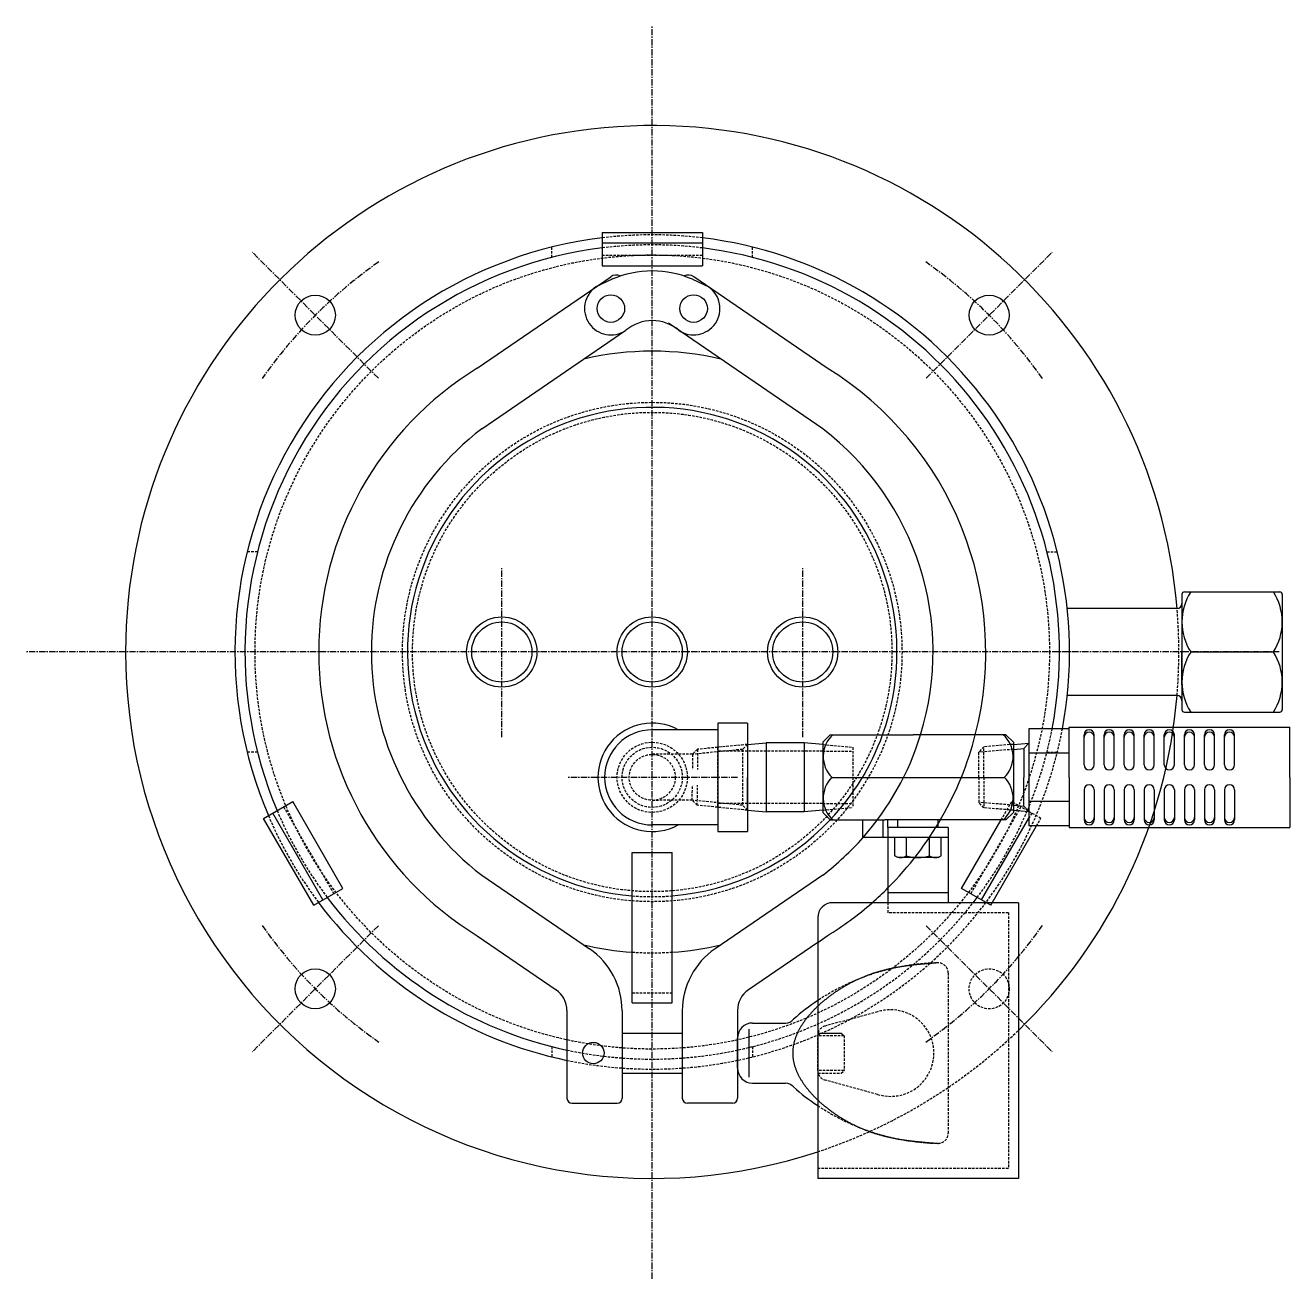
# Model space of a CAD drawing. Extents: x -168 to 355, y -757 to 125.
# Drawn here: x -125 to 127.1, y -125 to 125 of the extents above; entities that cross this region are included whole.
import ezdxf

# ---------------------------------------------------------------- set-up
doc = ezdxf.new("R2010")
doc.units = 0
doc.linetypes.add('CENTER', pattern=[2, 1.25, -0.25, 0.25, -0.25])
doc.linetypes.add('DASHED', pattern=[0.75, 0.5, -0.25])
doc.layers.get('0').update_dxf_attribs({"linetype": 'CONTINUOUS'})
doc.layers.add('CENTER', color=1, linetype='CENTER')

msp = doc.modelspace()

# ---------------------------------------------------------------- linework, layer by layer
at = {"color": 7, "linetype": 'CONTINUOUS'}
for p, q in [((-10, 83.7), (-10, 77)), ((-10, 83.7), (10, 83.7)), ((10, 83.7), (10, 77)), ((-10, 81.6), (10, 81.6)), ((-10, 77), (10, 77)), ((-34.91, 56.6), (-8.27, 74.84)), ((-8.02, 74.33), (-11.22, 72.83)), ((8.02, 74.33), (11.26, 72.8)), ((34.91, 56.6), (8.27, 74.84)), ((34, 44.5), (3.23, 65.56)), ((-34, 44.5), (-5.28, 64.16)), ((105.61, 11.5), (105.61, 9.65)), ((106.11, 12), (125.11, 12)), ((125.61, 11.5), (125.61, -11.5)), ((104.61, 8.65), (82.75, 8.65)), ((105.61, 9.65), (105.61, -9.65)), ((105.61, -6.53), (105.61, 0)), ((105.61, -6.53), (105.61, 0)), ((105.61, -6.53), (105.61, 0)), ((107.37, 0), (123.84, 0)), ((104.61, -8.65), (82.75, -8.65)), ((105.61, -9.65), (105.61, -11.5)), ((106.11, -12), (125.11, -12)), ((13.05, -14.17), (13.05, -35.81)), ((19, -14.18), (13.05, -14.17)), ((19, -14.18), (19, -35.81)), ((83.1, -25), (83.1, -15)), ((83.1, -15), (127.1, -15)), ((127.1, -25), (127.1, -15)), ((13.05, -15.51), (0, -15.51)), ((35.5, -16.5), (34, -18)), ((35.5, -16.5), (52, -16.5)), ((70.5, -16.5), (52, -16.5)), ((70.5, -16.5), (72, -18)), ((83.1, -15.3), (75.1, -15.3)), ((75.1, -15.3), (75.1, -25)), ((86.1, -22.5), (86.1, -16.5)), ((88.1, -22.5), (88.1, -16.5)), ((90.1, -22.5), (90.1, -16.5)), ((92.1, -22.5), (92.1, -16.5)), ((94.1, -22.5), (94.1, -16.5)), ((96.1, -22.5), (96.1, -16.5)), ((98.1, -22.5), (98.1, -16.5)), ((100.1, -22.5), (100.1, -16.5)), ((102.1, -22.5), (102.1, -16.5)), ((104.1, -22.5), (104.1, -16.5)), ((106.1, -22.5), (106.1, -16.5)), ((108.1, -22.5), (108.1, -16.5)), ((110.1, -22.5), (110.1, -16.5)), ((112.1, -22.5), (112.1, -16.5)), ((114.1, -22.5), (114.1, -16.5)), ((116.1, -22.5), (116.1, -16.5)), ((19, -18.44), (22.7, -18.1)), ((19, -18.44), (19, -25)), ((22.7, -18.1), (22.7, -31.9)), ((30.3, -18.1), (22.7, -18.1)), ((34, -18.44), (30.3, -18.1)), ((30.3, -18.1), (30.3, -31.9)), ((34, -18), (34, -32)), ((34, -18.44), (34, -31.55)), ((72, -18), (72, -32)), ((72, -18.42), (75.1, -18.17)), ((72, -18.42), (72, -31.57)), ((72, -19.43), (74.1, -19.25)), ((75.1, -18.17), (74.1, -19.25)), ((74.1, -19.25), (74.1, -25)), ((83.1, -20.15), (75.1, -20.15)), ((19, -31.55), (19, -25)), ((35.81, -25), (70.19, -25)), ((74.1, -30.74), (74.1, -25)), ((75.1, -25), (75.1, -34.7)), ((83.1, -25), (83.1, -35)), ((127.1, -25), (127.1, -35)), ((86.1, -27.5), (86.1, -33.5)), ((88.1, -27.5), (88.1, -33.5)), ((90.1, -27.5), (90.1, -33.5)), ((92.1, -27.5), (92.1, -33.5)), ((94.1, -27.5), (94.1, -33.5)), ((96.1, -27.5), (96.1, -33.5)), ((98.1, -27.5), (98.1, -33.5)), ((100.1, -27.5), (100.1, -33.5)), ((102.1, -27.5), (102.1, -33.5)), ((104.1, -27.5), (104.1, -33.5)), ((106.1, -27.5), (106.1, -33.5)), ((108.1, -27.5), (108.1, -33.5)), ((110.1, -27.5), (110.1, -33.5)), ((112.1, -27.5), (112.1, -33.5)), ((114.1, -27.5), (114.1, -33.5)), ((116.1, -27.5), (116.1, -33.5)), ((-77.49, -33.19), (-71.68, -29.84)), ((-61.68, -47.16), (-71.68, -29.84)), ((83.1, -29.85), (75.1, -29.85)), ((-65.67, -49.46), (-75.67, -32.14)), ((19, -31.55), (22.7, -31.9)), ((30.3, -31.9), (22.7, -31.9)), ((34, -31.55), (30.3, -31.9)), ((35.5, -33.5), (34, -32)), ((70.5, -33.5), (72, -32)), ((72, -30.57), (74.1, -30.74)), ((72, -31.57), (75.1, -31.82)), ((75.1, -31.82), (74.1, -30.74)), ((-67.49, -50.51), (-77.49, -33.19)), ((13.05, -34.49), (0, -34.49)), ((35.5, -33.5), (46.36, -33.5)), ((42, -37), (42, -33.5)), ((46, -33.5), (46, -37)), ((57.64, -33.5), (46.36, -33.5)), ((47, -35), (47, -33.5)), ((47, -35), (47, -50)), ((59, -35), (47, -35)), ((49, -35), (49, -33.5)), ((57, -35), (57, -33.5)), ((70.5, -33.5), (57.64, -33.5)), ((59, -35), (59, -50)), ((61.68, -47.16), (69.57, -33.5)), ((65.67, -49.46), (75.1, -33.12)), ((67.49, -50.51), (76.62, -34.7)), ((83.1, -34.7), (75.1, -34.7)), ((83.1, -35), (127.1, -35)), ((13.05, -35.81), (19, -35.81)), ((47, -37), (42, -37)), ((59, -37), (47, -37)), ((57.62, -37), (48.38, -37)), ((48.38, -40.64), (48.38, -37)), ((50.69, -40.64), (50.69, -37)), ((55.31, -40.64), (55.31, -37)), ((57.62, -40.64), (57.62, -37)), ((-4, -70), (-4, -40)), ((-4, -40), (4, -40)), ((4, -70), (4, -40)), ((49, -41), (48.38, -40.64)), ((57, -41), (49, -41)), ((57, -41), (57.62, -40.64)), ((-34, -44.5), (-12.53, -59.2)), ((34, -44.5), (12.53, -59.2)), ((-67.49, -50.51), (-61.68, -47.16)), ((67.49, -50.51), (61.68, -47.16)), ((73, -50), (36, -50)), ((47, -48), (59, -48)), ((73, -50), (73, -105)), ((33, -53), (33, -105)), ((-34.91, -56.6), (-19.18, -67.37)), ((33, -57.91), (19.18, -67.37)), ((33, -57.91), (34.91, -56.6)), ((-4, -70), (4, -70)), ((-17, -71.5), (-17, -89)), ((-6, -71.58), (-6, -89)), ((6, -71.58), (6, -89)), ((17, -71.5), (17, -89)), ((19.24, -75.22), (19.24, -84.78)), ((20, -74), (26.6, -74)), ((-6, -76), (6, -76)), ((17, -83), (17, -77)), ((33.07, -76), (37.7, -76)), ((-6, -84), (6, -84)), ((20, -86), (26.6, -86)), ((-16, -90), (-7, -90)), ((16, -90), (7, -90)), ((73, -105), (33, -105))]:
    msp.add_line(p, q, dxfattribs=at)
at = {"color": 3, "linetype": 'DASHED'}
for p, q in [((-20, 78.7), (-20, 80.76)), ((20, 78.7), (20, 80.76)), ((10, 79.1), (-10, 79.1)), ((-78.7, 20), (-80.76, 20)), ((78.7, 20), (80.76, 20)), ((-78.7, -20), (-80.76, -20)), ((9.01, -19.41), (8.01, -20.41)), ((18.01, -19.42), (8.01, -20.41)), ((9.01, -19.41), (9, -23.43)), ((19.01, -18.43), (9.01, -19.41)), ((19, -18.44), (13, -19)), ((13, -19), (13, -31)), ((19, -19.75), (13, -19.75)), ((18.01, -19.42), (17.99, -30.57)), ((19.01, -18.43), (18.01, -19.42)), ((34, -19.75), (19, -19.75)), ((34, -18.44), (40, -19)), ((34, -19.75), (40, -19.75)), ((40, -19), (40, -31)), ((66.1, -18.91), (65.1, -19.99)), ((72, -19.42), (65.1, -19.99)), ((65.1, -24.99), (65.1, -19.99)), ((65.1, -24.99), (65.1, -19.99)), ((72, -18.42), (66.1, -18.91)), ((66.1, -24.99), (66.1, -18.91)), ((78.7, -20), (80.76, -20)), ((8.01, -20.41), (0.01, -20.41)), ((8.01, -20.41), (8, -23.43)), ((65.1, -24.99), (65.1, -29.99)), ((65.1, -24.99), (65.1, -29.99)), ((66.1, -24.99), (66.1, -31.07)), ((7.99, -29.56), (8, -26.54)), ((8.99, -30.56), (9, -26.55)), ((7.99, -29.56), (0, -29.59)), ((8.99, -30.56), (7.99, -29.56)), ((17.99, -30.57), (7.99, -29.56)), ((19, -30.25), (13, -30.25)), ((34, -30.25), (19, -30.25)), ((34, -30.25), (40, -30.25)), ((72, -30.56), (65.1, -29.99)), ((66.1, -31.07), (65.1, -29.99)), ((69.57, -33.5), (71.68, -29.84)), ((77.49, -33.19), (71.68, -29.84)), ((-73.5, -30.89), (-63.5, -48.21)), ((18.99, -31.57), (8.99, -30.56)), ((19, -31.55), (13, -31)), ((18.99, -31.57), (17.99, -30.57)), ((34, -31.55), (40, -31)), ((73.5, -30.89), (63.5, -48.21)), ((72, -31.56), (66.1, -31.07)), ((75.67, -32.14), (75.1, -33.12)), ((76.62, -34.7), (77.49, -33.19)), ((47, -50), (47, -52)), ((71, -52), (47, -52)), ((71, -52), (71, -103)), ((59, -64), (59, -96)), ((-4, -68), (4, -68)), ((44.93, -71.77), (34.48, -74.6)), ((33, -83.47), (33, -76.53)), ((38.25, -76.55), (33, -76.55)), ((37.7, -76), (38.25, -76.55)), ((38.25, -76.55), (38.25, -83.45)), ((-20, -78.7), (-20, -80.76)), ((20, -78.7), (20, -80.76)), ((38.25, -83.45), (33, -83.45)), ((33.07, -84), (37.7, -84)), ((44.93, -88.23), (34.48, -85.4)), ((37.7, -84), (38.25, -83.45)), ((71, -103), (33, -103))]:
    msp.add_line(p, q, dxfattribs=at)
at = {"color": 3}
for points in [[(56.94, -62, 0), (56.78, -62.01, 0), (56.63, -62.02, 0), (56.48, -62.04, 0), (56.33, -62.05, 0), (56.17, -62.06, 0), (56.02, -62.07, 0), (55.87, -62.08, 0), (55.72, -62.1, 0), (55.57, -62.11, 0), (55.41, -62.12, 0), (55.26, -62.13, 0), (55.11, -62.15, 0), (54.96, -62.16, 0), (54.81, -62.17, 0), (54.65, -62.18, 0), (54.5, -62.2, 0), (54.35, -62.21, 0), (54.2, -62.23, 0), (54.05, -62.24, 0), (53.89, -62.25, 0), (53.74, -62.27, 0), (53.59, -62.28, 0), (53.44, -62.3, 0), (53.28, -62.31, 0), (53.13, -62.33, 0), (52.98, -62.34, 0), (52.83, -62.36, 0), (52.67, -62.37, 0), (52.52, -62.39, 0), (52.37, -62.41, 0), (52.22, -62.42, 0), (52.07, -62.44, 0), (51.91, -62.46, 0), (51.76, -62.48, 0), (51.61, -62.5, 0), (51.46, -62.51, 0), (51.3, -62.53, 0), (51.15, -62.55, 0), (51, -62.57, 0), (50.85, -62.59, 0), (50.69, -62.62, 0), (50.54, -62.64, 0), (50.39, -62.66, 0), (50.24, -62.68, 0), (50.08, -62.7, 0), (49.93, -62.73, 0), (49.78, -62.75, 0), (49.62, -62.78, 0), (49.47, -62.8, 0), (49.32, -62.83, 0), (49.17, -62.85, 0), (49.01, -62.88, 0), (48.86, -62.91, 0), (48.71, -62.93, 0), (48.55, -62.96, 0), (48.4, -62.99, 0), (48.25, -63.02, 0), (48.09, -63.05, 0), (47.94, -63.08, 0), (47.79, -63.11, 0), (47.63, -63.15, 0), (47.48, -63.18, 0), (47.33, -63.21, 0), (47.17, -63.25, 0), (47.02, -63.28, 0), (46.87, -63.32, 0), (46.71, -63.35, 0), (46.56, -63.39, 0), (46.41, -63.43, 0), (46.25, -63.47, 0), (46.1, -63.51, 0), (45.95, -63.55, 0), (45.79, -63.59, 0), (45.64, -63.63, 0), (45.48, -63.67, 0), (45.33, -63.72, 0), (45.18, -63.76, 0), (45.02, -63.8, 0), (44.87, -63.85, 0), (44.71, -63.9, 0), (44.56, -63.95, 0), (44.41, -63.99, 0), (44.25, -64.04, 0), (44.1, -64.09, 0), (43.94, -64.15, 0), (43.79, -64.2, 0), (43.63, -64.25, 0), (43.48, -64.31, 0), (43.32, -64.36, 0), (43.17, -64.42, 0), (43.02, -64.47, 0), (42.86, -64.53, 0), (42.71, -64.59, 0), (42.55, -64.65, 0), (42.4, -64.71, 0), (42.24, -64.78, 0), (42.09, -64.84, 0), (41.93, -64.9, 0), (41.77, -64.97, 0), (41.62, -65.04, 0), (41.46, -65.1, 0), (41.31, -65.17, 0), (41.15, -65.24, 0), (41, -65.31, 0), (40.84, -65.39, 0), (40.69, -65.46, 0), (40.53, -65.53, 0), (40.38, -65.61, 0), (40.22, -65.69, 0), (40.07, -65.76, 0), (39.91, -65.84, 0), (39.76, -65.92, 0), (39.6, -66, 0), (39.45, -66.08, 0), (39.29, -66.17, 0), (39.14, -66.25, 0), (38.98, -66.33, 0), (38.83, -66.42, 0), (38.68, -66.51, 0), (38.52, -66.59, 0), (38.37, -66.68, 0), (38.22, -66.77, 0), (38.07, -66.86, 0), (37.92, -66.95, 0), (37.76, -67.04, 0), (37.61, -67.14, 0), (37.46, -67.23, 0), (37.31, -67.33, 0), (37.16, -67.42, 0), (37.02, -67.52, 0), (36.87, -67.62, 0), (36.72, -67.71, 0), (36.57, -67.81, 0), (36.42, -67.91, 0), (36.28, -68.01, 0), (36.13, -68.11, 0), (35.99, -68.22, 0), (35.84, -68.32, 0), (35.7, -68.42, 0), (35.56, -68.53, 0), (35.42, -68.63, 0), (35.27, -68.74, 0), (35.13, -68.85, 0), (34.99, -68.95, 0), (34.85, -69.06, 0), (34.72, -69.17, 0), (34.58, -69.28, 0), (34.44, -69.39, 0), (34.31, -69.5, 0), (34.17, -69.62, 0), (34.04, -69.73, 0), (33.9, -69.84, 0), (33.77, -69.96, 0), (33.64, -70.07, 0), (33.51, -70.19, 0), (33.38, -70.3, 0), (33.25, -70.42, 0), (33.13, -70.53, 0), (33, -70.65, 0)], [(33, -89.35, 0), (33.13, -89.47, 0), (33.25, -89.59, 0), (33.38, -89.7, 0), (33.51, -89.82, 0), (33.64, -89.94, 0), (33.77, -90.05, 0), (33.9, -90.16, 0), (34.04, -90.28, 0), (34.17, -90.39, 0), (34.31, -90.5, 0), (34.44, -90.61, 0), (34.58, -90.73, 0), (34.72, -90.84, 0), (34.86, -90.94, 0), (35, -91.05, 0), (35.14, -91.16, 0), (35.28, -91.27, 0), (35.42, -91.37, 0), (35.56, -91.48, 0), (35.7, -91.59, 0), (35.85, -91.69, 0), (35.99, -91.79, 0), (36.14, -91.89, 0), (36.28, -92, 0), (36.43, -92.1, 0), (36.57, -92.2, 0), (36.72, -92.3, 0), (36.87, -92.39, 0), (37.02, -92.49, 0), (37.17, -92.59, 0), (37.32, -92.68, 0), (37.47, -92.78, 0), (37.62, -92.87, 0), (37.77, -92.97, 0), (37.92, -93.06, 0), (38.07, -93.15, 0), (38.22, -93.24, 0), (38.38, -93.33, 0), (38.53, -93.42, 0), (38.68, -93.5, 0), (38.84, -93.59, 0), (38.99, -93.68, 0), (39.14, -93.76, 0), (39.3, -93.84, 0), (39.45, -93.93, 0), (39.61, -94.01, 0), (39.76, -94.09, 0), (39.92, -94.17, 0), (40.07, -94.25, 0), (40.23, -94.32, 0), (40.38, -94.4, 0), (40.54, -94.48, 0), (40.69, -94.55, 0), (40.85, -94.62, 0), (41, -94.7, 0), (41.16, -94.77, 0), (41.31, -94.84, 0), (41.47, -94.9, 0), (41.62, -94.97, 0), (41.78, -95.04, 0), (41.93, -95.1, 0), (42.09, -95.17, 0), (42.24, -95.23, 0), (42.4, -95.29, 0), (42.55, -95.36, 0), (42.71, -95.42, 0), (42.86, -95.47, 0), (43.02, -95.53, 0), (43.17, -95.59, 0), (43.33, -95.65, 0), (43.48, -95.7, 0), (43.64, -95.76, 0), (43.79, -95.81, 0), (43.95, -95.86, 0), (44.1, -95.91, 0), (44.25, -95.96, 0), (44.41, -96.01, 0), (44.56, -96.06, 0), (44.72, -96.11, 0), (44.87, -96.15, 0), (45.03, -96.2, 0), (45.18, -96.25, 0), (45.33, -96.29, 0), (45.49, -96.33, 0), (45.64, -96.38, 0), (45.8, -96.42, 0), (45.95, -96.46, 0), (46.1, -96.5, 0), (46.26, -96.54, 0), (46.41, -96.58, 0), (46.57, -96.61, 0), (46.72, -96.65, 0), (46.87, -96.69, 0), (47.03, -96.72, 0), (47.18, -96.76, 0), (47.33, -96.79, 0), (47.49, -96.83, 0), (47.64, -96.86, 0), (47.79, -96.89, 0), (47.95, -96.92, 0), (48.1, -96.95, 0), (48.25, -96.98, 0), (48.41, -97.01, 0), (48.56, -97.04, 0), (48.71, -97.07, 0), (48.87, -97.1, 0), (49.02, -97.12, 0), (49.17, -97.15, 0), (49.33, -97.18, 0), (49.48, -97.2, 0), (49.63, -97.23, 0), (49.79, -97.25, 0), (49.94, -97.27, 0), (50.09, -97.3, 0), (50.24, -97.32, 0), (50.4, -97.34, 0), (50.55, -97.37, 0), (50.7, -97.39, 0), (50.86, -97.41, 0), (51.01, -97.43, 0), (51.16, -97.45, 0), (51.31, -97.47, 0), (51.47, -97.49, 0), (51.62, -97.51, 0), (51.77, -97.52, 0), (51.93, -97.54, 0), (52.08, -97.56, 0), (52.23, -97.58, 0), (52.38, -97.59, 0), (52.54, -97.61, 0), (52.69, -97.63, 0), (52.84, -97.64, 0), (52.99, -97.66, 0), (53.15, -97.67, 0), (53.3, -97.69, 0), (53.45, -97.7, 0), (53.6, -97.72, 0), (53.76, -97.73, 0), (53.91, -97.75, 0), (54.06, -97.76, 0), (54.22, -97.78, 0), (54.37, -97.79, 0), (54.52, -97.8, 0), (54.67, -97.82, 0), (54.83, -97.83, 0), (54.98, -97.84, 0), (55.13, -97.85, 0), (55.28, -97.87, 0), (55.44, -97.88, 0), (55.59, -97.89, 0), (55.74, -97.9, 0), (55.89, -97.92, 0), (56.04, -97.93, 0), (56.2, -97.94, 0), (56.35, -97.95, 0), (56.5, -97.96, 0), (56.65, -97.98, 0), (56.81, -97.99, 0), (56.96, -98, 0)]]:
    msp.add_polyline3d(points, dxfattribs=at)
at = {"color": 7}
msp.add_polyline3d([(33, -70.65, 0), (32.89, -70.76, 0), (32.78, -70.86, 0), (32.67, -70.97, 0), (32.56, -71.08, 0), (32.45, -71.18, 0), (32.35, -71.29, 0), (32.24, -71.4, 0), (32.14, -71.51, 0), (32.03, -71.61, 0), (31.93, -71.72, 0), (31.83, -71.83, 0), (31.73, -71.94, 0), (31.63, -72.05, 0), (31.53, -72.16, 0), (31.43, -72.28, 0), (31.34, -72.39, 0), (31.24, -72.5, 0), (31.15, -72.61, 0), (31.05, -72.72, 0), (30.96, -72.84, 0), (30.87, -72.95, 0), (30.78, -73.06, 0), (30.69, -73.18, 0), (30.61, -73.29, 0), (30.52, -73.41, 0), (30.43, -73.52, 0), (30.35, -73.64, 0), (30.27, -73.75, 0), (30.19, -73.87, 0), (30.11, -73.99, 0), (30.03, -74.1, 0), (29.95, -74.22, 0), (29.87, -74.34, 0), (29.8, -74.45, 0), (29.72, -74.57, 0), (29.65, -74.69, 0), (29.58, -74.81, 0), (29.51, -74.93, 0), (29.44, -75.05, 0), (29.38, -75.16, 0), (29.31, -75.28, 0), (29.25, -75.4, 0), (29.18, -75.52, 0), (29.12, -75.64, 0), (29.06, -75.76, 0), (29.01, -75.88, 0), (28.95, -76, 0), (28.89, -76.13, 0), (28.84, -76.25, 0), (28.79, -76.37, 0), (28.74, -76.49, 0), (28.69, -76.61, 0), (28.64, -76.73, 0), (28.59, -76.85, 0), (28.55, -76.98, 0), (28.51, -77.1, 0), (28.47, -77.22, 0), (28.43, -77.34, 0), (28.39, -77.47, 0), (28.35, -77.59, 0), (28.32, -77.71, 0), (28.29, -77.83, 0), (28.25, -77.96, 0), (28.23, -78.08, 0), (28.2, -78.2, 0), (28.17, -78.33, 0), (28.15, -78.45, 0), (28.13, -78.57, 0), (28.1, -78.7, 0), (28.09, -78.82, 0), (28.07, -78.94, 0), (28.05, -79.07, 0), (28.04, -79.19, 0), (28.03, -79.32, 0), (28.02, -79.44, 0), (28.01, -79.56, 0), (28.01, -79.69, 0), (28, -79.81, 0), (28, -79.94, 0), (28, -80.06, 0), (28, -80.18, 0), (28.01, -80.31, 0), (28.01, -80.43, 0), (28.02, -80.56, 0), (28.03, -80.68, 0), (28.04, -80.8, 0), (28.05, -80.93, 0), (28.07, -81.05, 0), (28.09, -81.17, 0), (28.1, -81.3, 0), (28.13, -81.42, 0), (28.15, -81.55, 0), (28.17, -81.67, 0), (28.2, -81.79, 0), (28.23, -81.92, 0), (28.25, -82.04, 0), (28.29, -82.16, 0), (28.32, -82.29, 0), (28.35, -82.41, 0), (28.39, -82.53, 0), (28.43, -82.65, 0), (28.47, -82.78, 0), (28.51, -82.9, 0), (28.55, -83.02, 0), (28.6, -83.14, 0), (28.64, -83.26, 0), (28.69, -83.39, 0), (28.74, -83.51, 0), (28.79, -83.63, 0), (28.84, -83.75, 0), (28.89, -83.87, 0), (28.95, -83.99, 0), (29.01, -84.11, 0), (29.06, -84.23, 0), (29.12, -84.35, 0), (29.19, -84.47, 0), (29.25, -84.59, 0), (29.31, -84.71, 0), (29.38, -84.83, 0), (29.44, -84.95, 0), (29.51, -85.07, 0), (29.58, -85.19, 0), (29.65, -85.31, 0), (29.73, -85.43, 0), (29.8, -85.54, 0), (29.87, -85.66, 0), (29.95, -85.78, 0), (30.03, -85.9, 0), (30.11, -86.01, 0), (30.19, -86.13, 0), (30.27, -86.25, 0), (30.35, -86.36, 0), (30.44, -86.48, 0), (30.52, -86.59, 0), (30.61, -86.71, 0), (30.69, -86.82, 0), (30.78, -86.94, 0), (30.87, -87.05, 0), (30.96, -87.16, 0), (31.06, -87.28, 0), (31.15, -87.39, 0), (31.24, -87.5, 0), (31.34, -87.61, 0), (31.43, -87.73, 0), (31.53, -87.84, 0), (31.63, -87.95, 0), (31.73, -88.06, 0), (31.83, -88.17, 0), (31.93, -88.28, 0), (32.03, -88.39, 0), (32.14, -88.5, 0), (32.24, -88.6, 0), (32.35, -88.71, 0), (32.45, -88.82, 0), (32.56, -88.93, 0), (32.67, -89.03, 0), (32.78, -89.14, 0), (32.89, -89.25, 0), (33, -89.35, 0)], dxfattribs=at)
at = {"color": 3, "linetype": 'DASHED'}
for centre, radius in [((0, 0), 79.2), ((0, 0), 49.8), ((0, 0), 47.8), ((0, -25), 7), ((0, -25), 6), ((0, -25), 4.59), ((67.18, -67.18), 4)]:
    msp.add_circle(centre, radius, dxfattribs=at)
at = {"color": 7, "linetype": 'CONTINUOUS'}
for centre, radius in [((-67.18, 67.18), 4), ((-8.25, 68.5), 2.75), ((8.25, 68.5), 2.75), ((67.18, 67.18), 4), ((-30, 0), 7), ((-30, 0), 6), ((0, 0), 7), ((0, 0), 6), ((30, 0), 7), ((30, 0), 6), ((-67.18, -67.18), 4), ((-11.75, -80), 2.14)]:
    msp.add_circle(centre, radius, dxfattribs=at)
for centre, radius, start, end in [((0, 0), 105, 4.7258, 180), ((0, 0), 83.2, 96.9032, 203.0968), ((0, 0), 83.2, 349.4058, 83.0968), ((0, 0), 81.2, 97.0741, 202.9259), ((0, 0), 81.2, 349.1417, 82.9259), ((0, 56.01), 20, 66.3517, 113.6483), ((-7.14, 73.19), 2, 67.3335, 124.4), ((7.14, 73.19), 2, 55.6, 112.6665), ((-8.25, 68.5), 5.25, 124.4, 304.4), ((8.25, 68.5), 5.25, 235.6, 55.6), ((0.01, 57.85), 8.24, 50.1378, 129.9241), ((0, 0), 60, 76.8398, 103.1602), ((0, 0), 66.5, 121.6667, 238.3333), ((0, 0), 66.5, 345.6221, 58.3333), ((0, 0), 48.8, 340.2233, 265.2987), ((0, 0), 56, 127.3786, 232.6214), ((0, 0), 56, 342.8499, 52.6214), ((116.67, 6), 11.07, 147.1883, 212.8117), ((106.11, 11.5), 0.5, 90, 180), ((114.54, 6), 11.07, 327.1883, 32.8117), ((125.11, 11.5), 0.5, 0, 90), ((104.61, 9.65), 1, 270, 0), ((116.67, -6), 11.07, 147.1883, 212.8117), ((114.54, -6), 11.07, 327.1883, 32.8117), ((0, 0), 105, 180, 288.3177), ((0, 0), 105, 314.0462, 355.2742), ((104.61, -9.65), 1, 0, 90), ((106.11, -11.5), 0.5, 180, 270), ((106.11, -11.5), 0.5, 180, 270), ((125.11, -11.5), 0.5, 270, 0), ((0, -25), 10.82, 61.3057, 298.6943), ((0, -25), 9.49, 90, 270), ((39.97, -20.84), 5.88, 132.2822, 224.947), ((0, 0), 48.8, 316.6497, 340.2233), ((0, 0), 56, 318.6279, 342.8499), ((0, 0), 66.5, 314.9725, 345.6221), ((66.15, -20.84), 5.8, 314.1982, 48.5726), ((87.1, -16.5), 1, 0, 180), ((87.1, -17), 1, 0, 180), ((91.1, -16.5), 1, 0, 180), ((91.1, -17), 1, 0, 180), ((95.1, -16.5), 1, 0, 180), ((95.1, -17), 1, 0, 180), ((99.1, -16.5), 1, 0, 180), ((99.1, -17), 1, 0, 180), ((103.1, -16.5), 1, 0, 180), ((103.1, -17), 1, 0, 180), ((107.1, -16.5), 1, 0, 180), ((107.1, -17), 1, 0, 180), ((111.1, -16.5), 1, 0, 180), ((111.1, -17), 1, 0, 180), ((115.1, -16.5), 1, 0, 180), ((115.1, -17), 1, 0, 180), ((87.1, -22.5), 1, 180, 0), ((91.1, -22.5), 1, 180, 0), ((95.1, -22.5), 1, 180, 0), ((99.1, -22.5), 1, 180, 0), ((103.1, -22.5), 1, 180, 0), ((107.1, -22.5), 1, 180, 0), ((111.1, -22.5), 1, 180, 0), ((115.1, -22.5), 1, 180, 0), ((39.97, -29.15), 5.88, 135.053, 227.7178), ((66.15, -29.15), 5.8, 311.4274, 45.8018), ((87.1, -27.5), 1, 0, 180), ((91.1, -27.5), 1, 0, 180), ((95.1, -27.5), 1, 0, 180), ((99.1, -27.5), 1, 0, 180), ((103.1, -27.5), 1, 0, 180), ((107.1, -27.5), 1, 0, 180), ((111.1, -27.5), 1, 0, 180), ((115.1, -27.5), 1, 0, 180), ((0, 0), 48.8, 274.7013, 316.6497), ((87.1, -33), 1, 180, 0), ((87.1, -33.5), 1, 180, 0), ((91.1, -33), 1, 180, 0), ((91.1, -33.5), 1, 180, 0), ((95.1, -33), 1, 180, 0), ((95.1, -33.5), 1, 180, 0), ((99.1, -33), 1, 180, 0), ((99.1, -33.5), 1, 180, 0), ((103.1, -33), 1, 180, 0), ((103.1, -33.5), 1, 180, 0), ((107.1, -33), 1, 180, 0), ((107.1, -33.5), 1, 180, 0), ((111.1, -33), 1, 180, 0), ((111.1, -33.5), 1, 180, 0), ((115.1, -33), 1, 180, 0), ((115.1, -33.5), 1, 180, 0), ((0, 0), 56, 307.3786, 318.6279), ((49.54, -38.95), 2.04, 235.6158, 304.3842), ((53, -33.35), 7.64, 252.412, 287.588), ((56.46, -38.95), 2.04, 235.6158, 304.3842), ((0, 0), 66.5, 311.2295, 314.9725), ((0, 0), 83.2, 216.9032, 258.2099), ((0, 0), 81.2, 217.0741, 257.9152), ((36, -53), 3, 90, 180), ((0, 0), 66.5, 301.6667, 311.2295), ((0, 0), 81.2, 321.9962, 322.9259), ((0, 0), 60, 256.8398, 266.1774), ((-21, -71.58), 15, 0, 55.6), ((0, 0), 60, 273.8226, 283.1602), ((21, -71.58), 15, 124.4, 180), ((-22, -71.5), 5, 0, 55.6), ((22, -71.5), 5, 124.4, 180), ((57.87, -106.82), 44.83, 123.693, 131.5058), ((20, -77), 3, 90, 180), ((26.6, -72), 2, 270, 321.3816), ((20, -83), 3, 180, 270), ((26.6, -88), 2, 38.6184, 90), ((57.87, -53.18), 44.83, 228.4942, 236.307), ((-16, -89), 1, 180, 270), ((-7, -89), 1, 270, 0), ((7, -89), 1, 180, 270), ((16, -89), 1, 270, 0)]:
    msp.add_arc(centre, radius, start, end, dxfattribs=at)
at = {"color": 3, "linetype": 'DASHED'}
for centre, radius, start, end in [((0, 0), 83.2, 83.0968, 96.9032), ((0, 0), 81.2, 82.9259, 97.0741), ((0, 0), 105, 355.2742, 4.7258), ((0, 0), 83.2, 258.2099, 349.4058), ((0, 0), 81.2, 322.9259, 349.1417), ((0, 0), 83.2, 203.0968, 216.9032), ((0, 0), 81.2, 202.9259, 217.0741), ((0, 0), 81.2, 257.9152, 321.9962), ((0, 0), 48.8, 265.2987, 274.7013), ((0, 0), 60, 266.1774, 273.8226), ((57.87, -106.82), 44.83, 91.1648, 123.693), ((57, -64), 2, 0, 91.1648), ((47.53, -80), 8.63, 252.4367, 107.5633), ((35, -76.53), 2, 105.1374, 180), ((0, 0), 105, 288.3177, 314.0462), ((35, -83.47), 2, 180, 254.8626), ((57.87, -53.18), 44.83, 236.307, 268.8352), ((57, -96), 2, 268.8352, 360)]:
    msp.add_arc(centre, radius, start, end, dxfattribs=at)
at = {"layer": 'CENTER', "color": 1, "linetype": 'CENTER'}
for p, q in [((0, -125), (0, 125)), ((-54.6, 54.6), (-79.75, 79.75)), ((54.6, 54.6), (79.75, 79.75)), ((-30, -17), (-30, 17)), ((30, -17), (30, 17)), ((125, 0), (-125, 0)), ((17, -25), (-17, -25)), ((-54.6, -54.6), (-79.75, -79.75)), ((54.6, -54.6), (79.75, -79.75))]:
    msp.add_line(p, q, dxfattribs=at)
for start, end in [(125.0278, 144.9722), (35.0278, 54.9722), (215.0278, 234.9722), (305.0278, 324.9722)]:
    msp.add_arc((0, 0), 95, start, end, dxfattribs=at)

doc.saveas('drawing.dxf')
